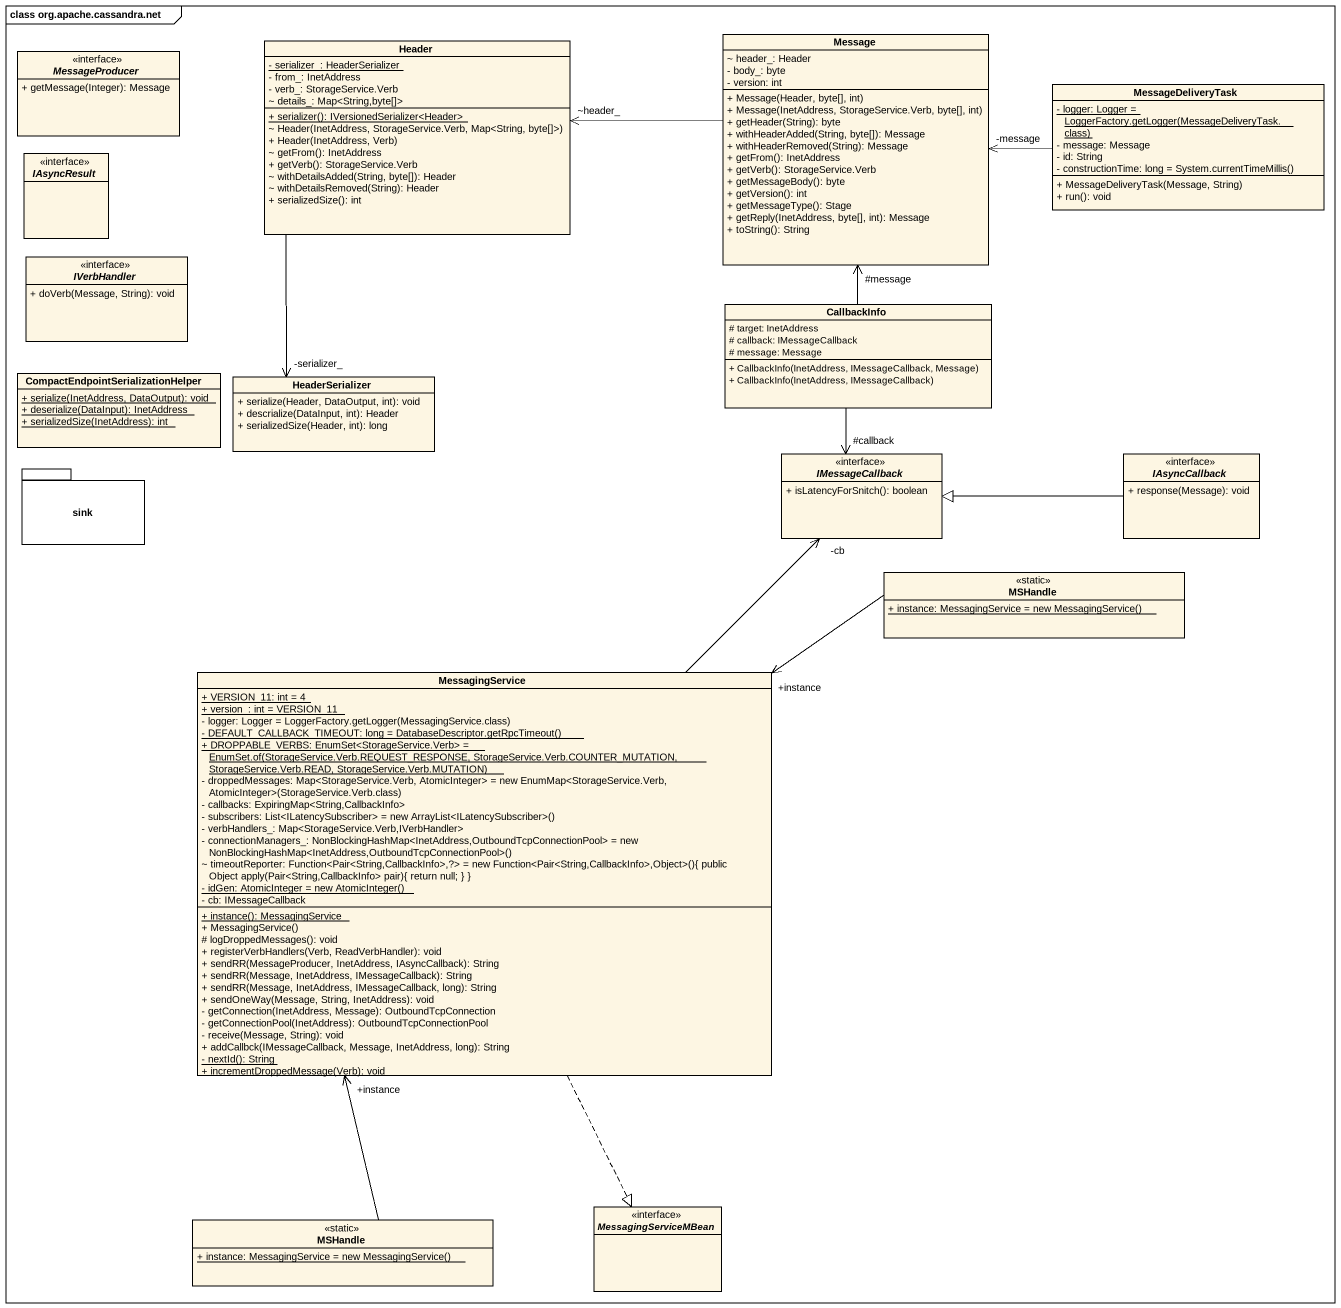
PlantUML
@startuml
mainframe class org.apache.cassandra.net
hide circle
hide empty members
skinparam classAttributeIconSize 0
class Message {
  ~ header_: Header
  - body_: byte
  - version: int
  + Message(Header, byte[], int)
  + Message(InetAddress, StorageService.Verb, byte[], int)
  + getHeader(String): byte
  + withHeaderAdded(String, byte[]): Message
  + withHeaderRemoved(String): Message
  + getFrom(): InetAddress
  + getVerb(): StorageService.Verb
  + getMessageBody(): byte
  + getVersion(): int
  + getMessageType(): Stage
  + getReply(InetAddress, byte[], int): Message
  + toString(): String
}
interface MessageProducer <<interface>> {
  + getMessage(Integer): Message
}
class "Header" as Header_ {
  {static} - serializer_: HeaderSerializer
  - from_: InetAddress
  - verb_: StorageService.Verb
  ~ details_: Map<String,byte[]>
  {static} + serializer(): IVersionedSerializer<Header>
  ~ Header(InetAddress, StorageService.Verb, Map<String, byte[]>)
  + Header(InetAddress, Verb)
  ~ getFrom(): InetAddress
  + getVerb(): StorageService.Verb
  ~ withDetailsAdded(String, byte[]): Header
  ~ withDetailsRemoved(String): Header
  + serializedSize(): int
}
class MessageDeliveryTask {
  {static} {field} - logger: Logger = LoggerFactory.getLogger(MessageDeliveryTask.class)
  - message: Message
  - id: String
  {field} - constructionTime: long = System.currentTimeMillis()
  + MessageDeliveryTask(Message, String)
  + run(): void
}
interface IAsyncResult <<interface>>
interface IVerbHandler <<interface>> {
  + doVerb(Message, String): void
}
class CallbackInfo {
  # target: InetAddress
  # callback: IMessageCallback
  # message: Message
  + CallbackInfo(InetAddress, IMessageCallback, Message)
  + CallbackInfo(InetAddress, IMessageCallback)
}
class "CompactEndpointSerializationHelper" as CompactEndpointSerialization {
  {static} + serialize(InetAddress, DataOutput): void
  {static} + deserialize(DataInput): InetAddress
  {static} + serializedSize(InetAddress): int
}
class HeaderSerializer {
  + serialize(Header, DataOutput, int): void
  + descrialize(DataInput, int): Header
  + serializedSize(Header, int): long
}
interface IMessageCallback <<interface>> {
  + isLatencyForSnitch(): boolean
}
interface IAsyncCallback <<interface>> {
  + response(Message): void
}
package sink {
}
class MSHandle <<static>> {
  {static} {field} + instance: MessagingService = new MessagingService()
}
class MessagingService {
  {static} + VERSION_11: int = 4
  {static} + version_: int = VERSION_11
  {field} - logger: Logger = LoggerFactory.getLogger(MessagingService.class)
  {static} {field} - DEFAULT_CALLBACK_TIMEOUT: long = DatabaseDescriptor.getRpcTimeout()
  {static} {field} + DROPPABLE_VERBS: EnumSet<StorageService.Verb> = EnumSet.of(StorageService.Verb.REQUEST_RESPONSE, StorageService.Verb.COUNTER_MUTATION, StorageService.Verb.READ, StorageService.Verb.MUTATION)
  {field} - droppedMessages: Map<StorageService.Verb, AtomicInteger> = new EnumMap<StorageService.Verb, AtomicInteger>(StorageService.Verb.class)
  - callbacks: ExpiringMap<String,CallbackInfo>
  {field} - subscribers: List<ILatencySubscriber> = new ArrayList<ILatencySubscriber>()
  - verbHandlers_: Map<StorageService.Verb,IVerbHandler>
  {field} - connectionManagers_: NonBlockingHashMap<InetAddress,OutboundTcpConnectionPool> = new NonBlockingHashMap<InetAddress,OutboundTcpConnectionPool>()
  {field} ~ timeoutReporter: Function<Pair<String,CallbackInfo>,?> = new Function<Pair<String,CallbackInfo>,Object>(){ public Object apply(Pair<String,CallbackInfo> pair){ return null; } }
  {static} {field} - idGen: AtomicInteger = new AtomicInteger()
  - cb: IMessageCallback
  {static} + instance(): MessagingService
  + MessagingService()
  # logDroppedMessages(): void
  + registerVerbHandlers(Verb, ReadVerbHandler): void
  + sendRR(MessageProducer, InetAddress, IAsyncCallback): String
  + sendRR(Message, InetAddress, IMessageCallback): String
  + sendRR(Message, InetAddress, IMessageCallback, long): String
  + sendOneWay(Message, String, InetAddress): void
  - getConnection(InetAddress, Message): OutboundTcpConnection
  - getConnectionPool(InetAddress): OutboundTcpConnectionPool
  - receive(Message, String): void
  + addCallbck(IMessageCallback, Message, InetAddress, long): String
  {static} - nextId(): String
  + incrementDroppedMessage(Verb): void
}
class "MSHandle" as MSHandle_2 <<static>> {
  {static} {field} + instance: MessagingService = new MessagingService()
}
interface MessagingServiceMBean <<interface>>
Message -left-> "~header_" Header_
Header_ --> "-serializer_" HeaderSerializer
MessageDeliveryTask -left-> "-message" Message
CallbackInfo -up-> "#message" Message
CallbackInfo --> "#callback" IMessageCallback
IAsyncCallback -left-|> IMessageCallback
MSHandle -left-> "+instance" MessagingService
MessagingService -up-> "-cb" IMessageCallback
MessagingService ..|> MessagingServiceMBean
MSHandle_2 -up-> "+instance" MessagingService
@enduml
